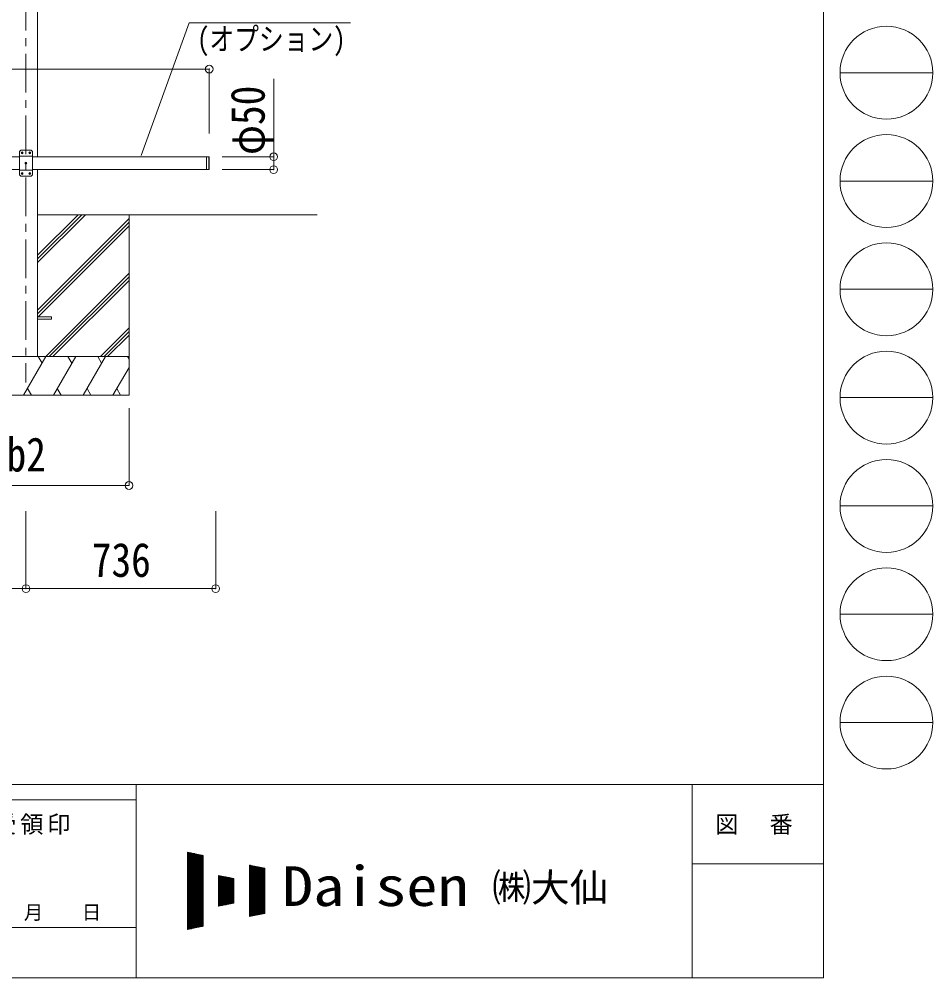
# Model space of a CAD drawing. Units: millimetres at full size, sheet at 1:30; details may follow other scales. Extents: x -8432 to 8432, y -5820 to 5820.
# Drawn here: x 4888 to 8432, y -5820 to -2102 of the extents above; entities that cross this region are included whole.
import ezdxf
from ezdxf.enums import TextEntityAlignment as Align

# ---------------------------------------------------------------- set-up
doc = ezdxf.new("R2010")
doc.units = ezdxf.units.MM
doc.header["$LTSCALE"] = 30
doc.header["$PDMODE"] = 32
doc.header["$PDSIZE"] = 30
doc.linetypes.add('CHAIN1', pattern=[8, 5, -1, 1, -1])
for name, color, linetype, lineweight in [('0-0_0', 7, 'Continuous', 9), ('0-1_本体', 5, 'CHAIN1', 9), ('0-3_ELV2', 4, 'Continuous', 9), ('0-6_OTH_LINE', 6, 'Continuous', 9), ('0-7_SHAPE', 7, 'Continuous', 9), ('F-0_240', 7, 'Continuous', 9)]:
    doc.layers.add(name, color=color, linetype=linetype, lineweight=lineweight)
doc.styles.add('ＭＳ ゴシック', font='')
doc.styles.get('ＭＳ ゴシック').set_extended_font_data('MS Gothic')

msp = doc.modelspace()

# ---------------------------------------------------------------- linework, layer by layer
at = {"layer": '0-0_0'}
for p, q in [((4959.16, -2860.82), (6044.2, -2860.82)), ((4959.16, -3046.45), (5144.79, -2860.82)), ((4959.16, -3032.3), (5130.65, -2860.82)), ((4959.16, -3018.16), (5116.51, -2860.82)), ((5313.96, -2860.82), (5313.96, -3560.82)), ((4959.16, -3230.29), (5313.96, -2875.5)), ((4959.16, -3244.44), (5313.96, -2889.64)), ((4961.42, -3256.32), (5313.96, -2903.78)), ((4990.77, -3410.82), (5313.96, -3087.63)), ((5004.91, -3410.82), (5313.96, -3101.77)), ((5019.05, -3410.82), (5313.96, -3115.91)), ((5202.9, -3410.82), (5313.96, -3299.76)), ((5217.04, -3410.82), (5313.96, -3313.9)), ((5231.19, -3410.82), (5313.96, -3328.04)), ((5313.96, -3410.82), (4513.96, -3410.82)), ((4905.12, -3560.82), (4991.72, -3410.82)), ((4976.72, -3436.8), (4961.72, -3410.82)), ((5020.59, -3560.82), (5107.19, -3410.82)), ((5092.19, -3436.8), (5077.19, -3410.82)), ((5136.06, -3560.82), (5222.66, -3410.82)), ((5192.66, -3410.82), (5207.66, -3436.8)), ((5308.13, -3410.82), (5313.96, -3420.92)), ((5251.53, -3560.82), (5313.96, -3452.68)), ((4513.96, -3560.82), (5313.96, -3560.82)), ((4920.12, -3534.84), (4935.12, -3560.82)), ((5035.59, -3534.84), (5050.59, -3560.82)), ((5151.06, -3534.84), (5166.05, -3560.82)), ((5266.53, -3534.84), (5281.52, -3560.82))]:
    msp.add_line(p, q, dxfattribs=at)
at = {"layer": '0-1_本体'}
msp.add_line((4914.16, 163.59), (4914.16, -3510.82), dxfattribs=at)
at = {"layer": '0-3_ELV2'}
for p, q in [((4959.36, -231.82), (4959.36, -2635.82)), ((4889.16, -2635.82), (3507.16, -2635.82)), ((4894.16, -2610.82), (4889.16, -2615.82)), ((4889.16, -2615.82), (4889.16, -2705.82)), ((4939.16, -2633.52), (4889.16, -2633.52)), ((4934.16, -2610.82), (4894.16, -2610.82)), ((4897.9, -2620.4), (4897.06, -2620.4)), ((4900.42, -2621.24), (4901.26, -2621.24)), ((4927.9, -2620.4), (4927.06, -2620.4)), ((4930.42, -2621.24), (4931.26, -2621.24)), ((4934.16, -2610.82), (4939.16, -2615.82)), ((4939.16, -2705.82), (4939.16, -2615.82)), ((4939.16, -2635.82), (5615.16, -2635.82)), ((5615.16, -2635.82), (5615.16, -2685.82)), ((5623.16, -2635.82), (5615.16, -2635.82)), ((5623.16, -2635.82), (5623.16, -2685.82)), ((5625.16, -2637.82), (5623.16, -2635.82)), ((5625.16, -2637.82), (5625.16, -2683.82)), ((4912.9, -2660.4), (4912.06, -2660.4)), ((4915.42, -2661.24), (4916.26, -2661.24)), ((3507.16, -2685.82), (4889.16, -2685.82)), ((4939.16, -2688.12), (4889.16, -2688.12)), ((4894.16, -2710.82), (4889.16, -2705.82)), ((4894.16, -2710.82), (4934.16, -2710.82)), ((4897.9, -2700.4), (4897.06, -2700.4)), ((4900.42, -2701.24), (4901.26, -2701.24)), ((4927.9, -2700.4), (4927.06, -2700.4)), ((4930.42, -2701.24), (4931.26, -2701.24)), ((4934.16, -2710.82), (4939.16, -2705.82)), ((4939.16, -2685.82), (5615.16, -2685.82)), ((4959.16, -2685.82), (4959.16, -3410.82)), ((5623.16, -2685.82), (5615.16, -2685.82)), ((5625.16, -2683.82), (5623.16, -2685.82)), ((4959.16, -3256.32), (5013.96, -3256.32)), ((4959.16, -3265.32), (5013.96, -3265.32)), ((5013.96, -3256.32), (5013.96, -3265.32))]:
    msp.add_line(p, q, dxfattribs=at)
for points in [[(4897.06, -2620.4), (4897.06, -2621.24), (4897.9, -2621.24)], [(4899.58, -2619.56), (4899.58, -2618.72), (4898.74, -2618.72), (4898.74, -2619.56)], [(4898.74, -2622.08), (4898.74, -2622.92), (4899.58, -2622.92), (4899.58, -2622.08)], [(4901.26, -2621.24), (4901.26, -2620.4), (4900.42, -2620.4)], [(4927.06, -2620.4), (4927.06, -2621.24), (4927.9, -2621.24)], [(4929.58, -2619.56), (4929.58, -2618.72), (4928.74, -2618.72), (4928.74, -2619.56)], [(4928.74, -2622.08), (4928.74, -2622.92), (4929.58, -2622.92), (4929.58, -2622.08)], [(4931.26, -2621.24), (4931.26, -2620.4), (4930.42, -2620.4)], [(4912.06, -2660.4), (4912.06, -2661.24), (4912.9, -2661.24)], [(4914.58, -2659.56), (4914.58, -2658.72), (4913.74, -2658.72), (4913.74, -2659.56)], [(4913.74, -2662.08), (4913.74, -2662.92), (4914.58, -2662.92), (4914.58, -2662.08)], [(4916.26, -2661.24), (4916.26, -2660.4), (4915.42, -2660.4)], [(4897.06, -2700.4), (4897.06, -2701.24), (4897.9, -2701.24)], [(4899.58, -2699.56), (4899.58, -2698.72), (4898.74, -2698.72), (4898.74, -2699.56)], [(4898.74, -2702.08), (4898.74, -2702.92), (4899.58, -2702.92), (4899.58, -2702.08)], [(4901.26, -2701.24), (4901.26, -2700.4), (4900.42, -2700.4)], [(4927.06, -2700.4), (4927.06, -2701.24), (4927.9, -2701.24)], [(4929.58, -2699.56), (4929.58, -2698.72), (4928.74, -2698.72), (4928.74, -2699.56)], [(4928.74, -2702.08), (4928.74, -2702.92), (4929.58, -2702.92), (4929.58, -2702.08)], [(4931.26, -2701.24), (4931.26, -2700.4), (4930.42, -2700.4)]]:
    msp.add_lwpolyline(points, dxfattribs=at)
for centre in [(4899.16, -2620.82), (4929.16, -2620.82), (4914.16, -2660.82), (4899.16, -2700.82), (4929.16, -2700.82)]:
    msp.add_circle(centre, 3.5, dxfattribs=at)
for centre, start, end in [((4897.9, -2619.56), 270, 0), ((4897.9, -2622.08), 0, 90), ((4900.42, -2619.56), 180, 270), ((4900.42, -2622.08), 90, 180), ((4927.9, -2619.56), 270, 0), ((4927.9, -2622.08), 0, 90), ((4930.42, -2619.56), 180, 270), ((4930.42, -2622.08), 90, 180), ((4912.9, -2659.56), 270, 0), ((4912.9, -2662.08), 0, 90), ((4915.42, -2659.56), 180, 270), ((4915.42, -2662.08), 90, 180), ((4897.9, -2699.56), 270, 0), ((4897.9, -2702.08), 0, 90), ((4900.42, -2699.56), 180, 270), ((4900.42, -2702.08), 90, 180), ((4927.9, -2699.56), 270, 0), ((4927.9, -2702.08), 0, 90), ((4930.42, -2699.56), 180, 270), ((4930.42, -2702.08), 90, 180)]:
    msp.add_arc(centre, 0.84, start, end, dxfattribs=at)
at = {"layer": '0-6_OTH_LINE'}
for p, q in [((2771.16, -2296.07), (5625.16, -2296.07)), ((5625.16, -2296.07), (5625.16, -2546.07)), ((5875.16, -2635.82), (5875.16, -2334.23)), ((5875.16, -2635.82), (5675.16, -2635.82)), ((5875.16, -2685.82), (5875.16, -2635.82)), ((5875.16, -2685.82), (5675.16, -2685.82)), ((5313.96, -3910.76), (5313.96, -3610.82)), ((4513.96, -3910.76), (5313.96, -3910.76)), ((4914.16, -4310.76), (4914.16, -4010.76)), ((5650.16, -4310.76), (5650.16, -4010.76)), ((3482.16, -4310.76), (4914.16, -4310.76)), ((4914.16, -4310.76), (5650.16, -4310.76))]:
    msp.add_line(p, q, dxfattribs=at)
for p in [(5625.16, -2296.07), (5875.16, -2635.82), (5875.16, -2685.82), (5313.96, -3910.76), (4914.16, -4310.76), (5650.16, -4310.76)]:
    msp.add_point(p, dxfattribs=at)
at = {"layer": '0-7_SHAPE', "color": 6}
msp.add_lwpolyline([(5361.32, -2630.76), (5547.97, -2116.44), (6173.56, -2116.44)], dxfattribs=at)
at = {"layer": 'F-0_240', "color": 5}
for p, q in [((8007.94, 5820), (8007.94, -5820)), ((-8432.06, -5070), (8007.94, -5070)), ((5341.19, -5070), (5341.19, -5820)), ((7497.94, -5070), (7497.94, -5820)), ((-8432.06, -5130), (5341.19, -5130)), ((7497.94, -5377.5), (8007.94, -5377.5)), ((4501.18, -5625), (5341.19, -5625)), ((-8432.06, -5820), (8007.94, -5820))]:
    msp.add_line(p, q, dxfattribs=at)
at = {"layer": 'F-0_240', "color": 4}
for p, q in [((8072.06, -2310), (8432.06, -2310)), ((8072.06, -2730), (8432.06, -2730)), ((8072.06, -3150), (8432.06, -3150)), ((8072.06, -3570), (8432.06, -3570)), ((8072.06, -3990), (8432.06, -3990)), ((8072.06, -4410), (8432.06, -4410)), ((8072.06, -4830), (8432.06, -4830))]:
    msp.add_line(p, q, dxfattribs=at)
at = {"layer": 'F-0_240'}
for p, q in [((5541.15, -5332.6), (5601.15, -5345.1)), ((5541.15, -5332.6), (5541.15, -5632.6)), ((5541.15, -5335.42), (5554.7, -5335.42)), ((5541.15, -5338.42), (5569.1, -5338.42)), ((5541.15, -5341.42), (5583.5, -5341.42)), ((5541.15, -5344.42), (5597.9, -5344.42)), ((5541.15, -5347.42), (5601.15, -5347.42)), ((5541.15, -5350.42), (5601.15, -5350.42)), ((5542.92, -5632.23), (5542.92, -5332.97)), ((5545.92, -5631.61), (5545.92, -5333.6)), ((5548.92, -5630.98), (5548.92, -5334.22)), ((5551.92, -5630.36), (5551.92, -5334.85)), ((5554.92, -5629.73), (5554.92, -5335.47)), ((5557.92, -5629.11), (5557.92, -5336.1)), ((5560.92, -5628.48), (5560.92, -5336.72)), ((5563.92, -5627.86), (5563.92, -5337.35)), ((5566.92, -5627.23), (5566.92, -5337.97)), ((5569.92, -5626.61), (5569.92, -5338.6)), ((5572.92, -5625.98), (5572.92, -5339.22)), ((5575.92, -5625.36), (5575.92, -5339.85)), ((5578.92, -5624.73), (5578.92, -5340.47)), ((5581.92, -5624.11), (5581.92, -5341.1)), ((5584.92, -5623.48), (5584.92, -5341.72)), ((5587.92, -5622.86), (5587.92, -5342.35)), ((5590.92, -5622.23), (5590.92, -5342.97)), ((5593.92, -5621.61), (5593.92, -5343.6)), ((5596.92, -5620.98), (5596.92, -5344.22)), ((5599.92, -5620.36), (5599.92, -5344.85)), ((5601.15, -5345.1), (5601.15, -5620.1)), ((5541.15, -5353.42), (5601.15, -5353.42)), ((5541.15, -5356.42), (5601.15, -5356.42)), ((5541.15, -5359.42), (5601.15, -5359.42)), ((5541.15, -5362.42), (5601.15, -5362.42)), ((5541.15, -5365.42), (5601.15, -5365.42)), ((5541.15, -5368.42), (5601.15, -5368.42)), ((5541.15, -5371.42), (5601.15, -5371.42)), ((5541.15, -5374.42), (5601.15, -5374.42)), ((5541.15, -5377.42), (5601.15, -5377.42)), ((5541.15, -5380.42), (5601.15, -5380.42)), ((5541.15, -5383.42), (5601.15, -5383.42)), ((5541.15, -5386.42), (5601.15, -5386.42)), ((5541.15, -5389.42), (5601.15, -5389.42)), ((5781.15, -5382.6), (5841.15, -5395.1)), ((5781.15, -5382.6), (5781.15, -5582.6)), ((5781.15, -5383.42), (5785.1, -5383.42)), ((5781.15, -5386.42), (5799.5, -5386.42)), ((5781.15, -5389.42), (5813.9, -5389.42)), ((5782.92, -5582.23), (5782.92, -5382.97)), ((5785.92, -5581.61), (5785.92, -5383.6)), ((5788.92, -5580.98), (5788.92, -5384.22)), ((5791.92, -5580.36), (5791.92, -5384.85)), ((5794.92, -5579.73), (5794.92, -5385.47)), ((5797.92, -5579.11), (5797.92, -5386.1)), ((5800.92, -5578.48), (5800.92, -5386.72)), ((5803.92, -5577.86), (5803.92, -5387.35)), ((5806.92, -5577.23), (5806.92, -5387.97)), ((5809.92, -5576.61), (5809.92, -5388.6)), ((5812.92, -5575.98), (5812.92, -5389.22)), ((5815.92, -5575.36), (5815.92, -5389.85)), ((5818.92, -5574.73), (5818.92, -5390.47)), ((5541.15, -5392.42), (5601.15, -5392.42)), ((5541.15, -5395.42), (5601.15, -5395.42)), ((5541.15, -5398.42), (5601.15, -5398.42)), ((5541.15, -5401.42), (5601.15, -5401.42)), ((5541.15, -5404.42), (5601.15, -5404.42)), ((5541.15, -5407.42), (5601.15, -5407.42)), ((5541.15, -5410.42), (5601.15, -5410.42)), ((5541.15, -5413.42), (5601.15, -5413.42)), ((5541.15, -5416.42), (5601.15, -5416.42)), ((5541.15, -5419.42), (5601.15, -5419.42)), ((5541.15, -5422.42), (5601.15, -5422.42)), ((5541.15, -5425.42), (5601.15, -5425.42)), ((5661.15, -5422.6), (5721.15, -5435.1)), ((5661.15, -5422.6), (5661.15, -5542.6)), ((5661.15, -5425.42), (5674.7, -5425.42)), ((5662.92, -5542.23), (5662.92, -5422.97)), ((5665.92, -5541.61), (5665.92, -5423.6)), ((5668.92, -5540.98), (5668.92, -5424.22)), ((5671.92, -5540.36), (5671.92, -5424.85)), ((5674.92, -5539.73), (5674.92, -5425.47)), ((5677.92, -5539.11), (5677.92, -5426.1)), ((5680.92, -5538.48), (5680.92, -5426.72)), ((5683.92, -5537.86), (5683.92, -5427.35)), ((5781.15, -5392.42), (5828.3, -5392.42)), ((5781.15, -5395.42), (5841.15, -5395.42)), ((5781.15, -5398.42), (5841.15, -5398.42)), ((5781.15, -5401.42), (5841.15, -5401.42)), ((5781.15, -5404.42), (5841.15, -5404.42)), ((5781.15, -5407.42), (5841.15, -5407.42)), ((5781.15, -5410.42), (5841.15, -5410.42)), ((5781.15, -5413.42), (5841.15, -5413.42)), ((5781.15, -5416.42), (5841.15, -5416.42)), ((5781.15, -5419.42), (5841.15, -5419.42)), ((5781.15, -5422.42), (5841.15, -5422.42)), ((5781.15, -5425.42), (5841.15, -5425.42)), ((5821.92, -5574.11), (5821.92, -5391.1)), ((5824.92, -5573.48), (5824.92, -5391.72)), ((5827.92, -5572.86), (5827.92, -5392.35)), ((5830.92, -5572.23), (5830.92, -5392.97)), ((5833.92, -5571.61), (5833.92, -5393.6)), ((5836.92, -5570.98), (5836.92, -5394.22)), ((5839.92, -5570.36), (5839.92, -5394.85)), ((5841.15, -5395.1), (5841.15, -5570.1)), ((5541.15, -5428.42), (5601.15, -5428.42)), ((5541.15, -5431.42), (5601.15, -5431.42)), ((5541.15, -5434.42), (5601.15, -5434.42)), ((5541.15, -5437.42), (5601.15, -5437.42)), ((5541.15, -5440.42), (5601.15, -5440.42)), ((5541.15, -5443.42), (5601.15, -5443.42)), ((5541.15, -5446.42), (5601.15, -5446.42)), ((5541.15, -5449.42), (5601.15, -5449.42)), ((5541.15, -5452.42), (5601.15, -5452.42)), ((5541.15, -5455.42), (5601.15, -5455.42)), ((5541.15, -5458.42), (5601.15, -5458.42)), ((5541.15, -5461.42), (5601.15, -5461.42)), ((5541.15, -5464.42), (5601.15, -5464.42)), ((5661.15, -5428.42), (5689.1, -5428.42)), ((5661.15, -5431.42), (5703.5, -5431.42)), ((5661.15, -5434.42), (5717.9, -5434.42)), ((5661.15, -5437.42), (5721.15, -5437.42)), ((5661.15, -5440.42), (5721.15, -5440.42)), ((5661.15, -5443.42), (5721.15, -5443.42)), ((5661.15, -5446.42), (5721.15, -5446.42)), ((5661.15, -5449.42), (5721.15, -5449.42)), ((5661.15, -5452.42), (5721.15, -5452.42)), ((5661.15, -5455.42), (5721.15, -5455.42)), ((5661.15, -5458.42), (5721.15, -5458.42)), ((5661.15, -5461.42), (5721.15, -5461.42)), ((5661.15, -5464.42), (5721.15, -5464.42)), ((5686.92, -5537.23), (5686.92, -5427.97)), ((5689.92, -5536.61), (5689.92, -5428.6)), ((5692.92, -5535.98), (5692.92, -5429.22)), ((5695.92, -5535.36), (5695.92, -5429.85)), ((5698.92, -5534.73), (5698.92, -5430.47)), ((5701.92, -5534.11), (5701.92, -5431.1)), ((5704.92, -5533.48), (5704.92, -5431.72)), ((5707.92, -5532.86), (5707.92, -5432.35)), ((5710.92, -5532.23), (5710.92, -5432.97)), ((5713.92, -5531.61), (5713.92, -5433.6)), ((5716.92, -5530.98), (5716.92, -5434.22)), ((5719.92, -5530.36), (5719.92, -5434.85)), ((5721.15, -5435.1), (5721.15, -5530.1)), ((5781.15, -5428.42), (5841.15, -5428.42)), ((5781.15, -5431.42), (5841.15, -5431.42)), ((5781.15, -5434.42), (5841.15, -5434.42)), ((5781.15, -5437.42), (5841.15, -5437.42)), ((5781.15, -5440.42), (5841.15, -5440.42)), ((5781.15, -5443.42), (5841.15, -5443.42)), ((5781.15, -5446.42), (5841.15, -5446.42)), ((5781.15, -5449.42), (5841.15, -5449.42)), ((5781.15, -5452.42), (5841.15, -5452.42)), ((5781.15, -5455.42), (5841.15, -5455.42)), ((5781.15, -5458.42), (5841.15, -5458.42)), ((5781.15, -5461.42), (5841.15, -5461.42)), ((5781.15, -5464.42), (5841.15, -5464.42)), ((5541.15, -5467.42), (5601.15, -5467.42)), ((5541.15, -5470.42), (5601.15, -5470.42)), ((5541.15, -5473.42), (5601.15, -5473.42)), ((5541.15, -5476.42), (5601.15, -5476.42)), ((5541.15, -5479.42), (5601.15, -5479.42)), ((5541.15, -5482.42), (5601.15, -5482.42)), ((5541.15, -5485.42), (5601.15, -5485.42)), ((5541.15, -5488.42), (5601.15, -5488.42)), ((5541.15, -5491.42), (5601.15, -5491.42)), ((5541.15, -5494.42), (5601.15, -5494.42)), ((5541.15, -5497.42), (5601.15, -5497.42)), ((5541.15, -5500.42), (5601.15, -5500.42)), ((5661.15, -5467.42), (5721.15, -5467.42)), ((5661.15, -5470.42), (5721.15, -5470.42)), ((5661.15, -5473.42), (5721.15, -5473.42)), ((5661.15, -5476.42), (5721.15, -5476.42)), ((5661.15, -5479.42), (5721.15, -5479.42)), ((5661.15, -5482.42), (5721.15, -5482.42)), ((5661.15, -5485.42), (5721.15, -5485.42)), ((5661.15, -5488.42), (5721.15, -5488.42)), ((5661.15, -5491.42), (5721.15, -5491.42)), ((5661.15, -5494.42), (5721.15, -5494.42)), ((5661.15, -5497.42), (5721.15, -5497.42)), ((5661.15, -5500.42), (5721.15, -5500.42)), ((5781.15, -5467.42), (5841.15, -5467.42)), ((5781.15, -5470.42), (5841.15, -5470.42)), ((5781.15, -5473.42), (5841.15, -5473.42)), ((5781.15, -5476.42), (5841.15, -5476.42)), ((5781.15, -5479.42), (5841.15, -5479.42)), ((5781.15, -5482.42), (5841.15, -5482.42)), ((5781.15, -5485.42), (5841.15, -5485.42)), ((5781.15, -5488.42), (5841.15, -5488.42)), ((5781.15, -5491.42), (5841.15, -5491.42)), ((5781.15, -5494.42), (5841.15, -5494.42)), ((5781.15, -5497.42), (5841.15, -5497.42)), ((5781.15, -5500.42), (5841.15, -5500.42)), ((5541.15, -5503.42), (5601.15, -5503.42)), ((5541.15, -5506.42), (5601.15, -5506.42)), ((5541.15, -5509.42), (5601.15, -5509.42)), ((5541.15, -5512.42), (5601.15, -5512.42)), ((5541.15, -5515.42), (5601.15, -5515.42)), ((5541.15, -5518.42), (5601.15, -5518.42)), ((5541.15, -5521.42), (5601.15, -5521.42)), ((5541.15, -5524.42), (5601.15, -5524.42)), ((5541.15, -5527.42), (5601.15, -5527.42)), ((5541.15, -5530.42), (5601.15, -5530.42)), ((5541.15, -5533.42), (5601.15, -5533.42)), ((5541.15, -5536.42), (5601.15, -5536.42)), ((5661.15, -5503.42), (5721.15, -5503.42)), ((5661.15, -5506.42), (5721.15, -5506.42)), ((5661.15, -5509.42), (5721.15, -5509.42)), ((5661.15, -5512.42), (5721.15, -5512.42)), ((5661.15, -5515.42), (5721.15, -5515.42)), ((5661.15, -5518.42), (5721.15, -5518.42)), ((5661.15, -5521.42), (5721.15, -5521.42)), ((5661.15, -5524.42), (5721.15, -5524.42)), ((5661.15, -5527.42), (5721.15, -5527.42)), ((5661.15, -5542.6), (5721.15, -5530.1)), ((5661.15, -5530.42), (5719.6, -5530.42)), ((5661.15, -5533.42), (5705.2, -5533.42)), ((5661.15, -5536.42), (5690.8, -5536.42)), ((5781.15, -5503.42), (5841.15, -5503.42)), ((5781.15, -5506.42), (5841.15, -5506.42)), ((5781.15, -5509.42), (5841.15, -5509.42)), ((5781.15, -5512.42), (5841.15, -5512.42)), ((5781.15, -5515.42), (5841.15, -5515.42)), ((5781.15, -5518.42), (5841.15, -5518.42)), ((5781.15, -5521.42), (5841.15, -5521.42)), ((5781.15, -5524.42), (5841.15, -5524.42)), ((5781.15, -5527.42), (5841.15, -5527.42)), ((5781.15, -5530.42), (5841.15, -5530.42)), ((5781.15, -5533.42), (5841.15, -5533.42)), ((5781.15, -5536.42), (5841.15, -5536.42)), ((5541.15, -5539.42), (5601.15, -5539.42)), ((5541.15, -5542.42), (5601.15, -5542.42)), ((5541.15, -5545.42), (5601.15, -5545.42)), ((5541.15, -5548.42), (5601.15, -5548.42)), ((5541.15, -5551.42), (5601.15, -5551.42)), ((5541.15, -5554.42), (5601.15, -5554.42)), ((5541.15, -5557.42), (5601.15, -5557.42)), ((5541.15, -5560.42), (5601.15, -5560.42)), ((5541.15, -5563.42), (5601.15, -5563.42)), ((5541.15, -5566.42), (5601.15, -5566.42)), ((5541.15, -5569.42), (5601.15, -5569.42)), ((5541.15, -5572.42), (5601.15, -5572.42)), ((5541.15, -5575.42), (5601.15, -5575.42)), ((5661.15, -5539.42), (5676.4, -5539.42)), ((5661.15, -5542.42), (5662, -5542.42)), ((5781.15, -5539.42), (5841.15, -5539.42)), ((5781.15, -5542.42), (5841.15, -5542.42)), ((5781.15, -5545.42), (5841.15, -5545.42)), ((5781.15, -5548.42), (5841.15, -5548.42)), ((5781.15, -5551.42), (5841.15, -5551.42)), ((5781.15, -5554.42), (5841.15, -5554.42)), ((5781.15, -5557.42), (5841.15, -5557.42)), ((5781.15, -5560.42), (5841.15, -5560.42)), ((5781.15, -5563.42), (5841.15, -5563.42)), ((5781.15, -5566.42), (5841.15, -5566.42)), ((5781.15, -5569.42), (5841.15, -5569.42)), ((5841.15, -5570.1), (5781.15, -5582.6)), ((5781.15, -5572.42), (5830, -5572.42)), ((5781.15, -5575.42), (5815.6, -5575.42)), ((5541.15, -5578.42), (5601.15, -5578.42)), ((5541.15, -5581.42), (5601.15, -5581.42)), ((5541.15, -5584.42), (5601.15, -5584.42)), ((5541.15, -5587.42), (5601.15, -5587.42)), ((5541.15, -5590.42), (5601.15, -5590.42)), ((5541.15, -5593.42), (5601.15, -5593.42)), ((5541.15, -5596.42), (5601.15, -5596.42)), ((5541.15, -5599.42), (5601.15, -5599.42)), ((5541.15, -5602.42), (5601.15, -5602.42)), ((5541.15, -5605.42), (5601.15, -5605.42)), ((5541.15, -5608.42), (5601.15, -5608.42)), ((5541.15, -5611.42), (5601.15, -5611.42)), ((5781.15, -5578.42), (5801.2, -5578.42)), ((5781.15, -5581.42), (5786.8, -5581.42)), ((5541.15, -5614.42), (5601.15, -5614.42)), ((5541.15, -5617.42), (5601.15, -5617.42)), ((5601.15, -5620.1), (5541.15, -5632.6)), ((5541.15, -5620.42), (5599.6, -5620.42)), ((5541.15, -5623.42), (5585.2, -5623.42)), ((5541.15, -5626.42), (5570.8, -5626.42)), ((5541.15, -5629.42), (5556.4, -5629.42)), ((5541.15, -5632.42), (5542, -5632.42))]:
    msp.add_line(p, q, dxfattribs=at)
at = {"layer": 'F-0_240', "color": 4}
for centre in [(8252.05, -2310), (8252.05, -2730), (8252.05, -3150), (8252.05, -3570), (8252.05, -3990), (8252.05, -4410), (8252.05, -4830)]:
    msp.add_circle(centre, 180, dxfattribs=at)

# ---------------------------------------------------------------- texts
at = {"layer": '0-6_OTH_LINE', "color": 7, "style": 'ＭＳ ゴシック', "width": 0.85}
msp.add_text('φ50', height=132, rotation=90, dxfattribs=at).set_placement((5879.82, -2628.88), align=Align.BOTTOM_LEFT)
for s, p in [('b2', (4838.96, -3895.76)), ('736', (5169.66, -4304.76))]:
    msp.add_text(s, height=132, dxfattribs=at).set_placement(p, align=Align.BOTTOM_LEFT)
at = {"layer": '0-7_SHAPE', "style": 'ＭＳ ゴシック', "width": 0.8}
msp.add_text('(オプション)', height=87.98, dxfattribs=at).set_placement((5578.13, -2249.35), align=Align.BOTTOM_LEFT)
at = {"layer": 'F-0_240', "style": 'ＭＳ ゴシック', "width": 1.15}
msp.add_text('Daisen', height=154, dxfattribs=at).set_placement((5908.01, -5587.6), align=Align.BOTTOM_LEFT)
at = {"layer": 'F-0_240', "style": 'ＭＳ ゴシック'}
for s, height, p in [('㈱大仙\u3000', 110, (6723.41, -5557.6)), ('年\u3000\u3000月\u3000\u3000日', 54.99, (4681.19, -5610))]:
    msp.add_text(s, height=height, dxfattribs=at).set_placement(p, align=Align.BOTTOM_LEFT)
at = {"layer": 'F-0_240', "char_height": 65.98, "attachment_point": 7, "style": 'ＭＳ ゴシック'}
for s, insert in [('\\T1.17;御受領印', (4681.18, -5265)), ('\\T1.17;図\u3000番', (7587.94, -5265))]:
    msp.add_mtext(s, dxfattribs=dict(at, insert=insert))

doc.saveas('drawing.dxf')
